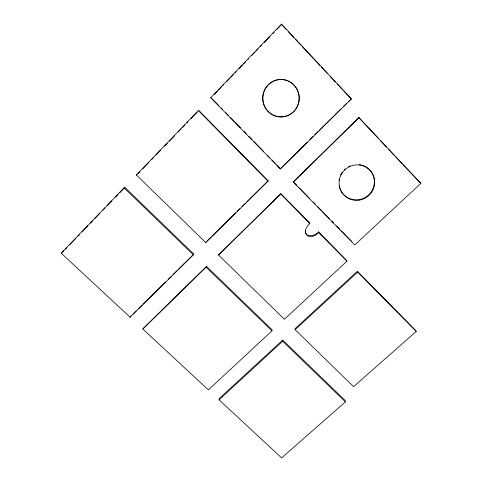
<?xml version="1.0" encoding="UTF-8"?>
<svg xmlns="http://www.w3.org/2000/svg" width="482" height="482" viewBox="0 0 482 482"><rect width="100%" height="100%" fill="white"/><g stroke="black" fill="none" stroke-linecap="round" stroke-linejoin="round"><path stroke-width="0.72" d="M295.153 329.706L295.153 328.622L357.379 271.27L415.647 330.363L416.225 331.459L353.583 386.648L295.153 329.706L357.68 272.101L357.379 271.27M293.219 182.045L358.825 117.566L420.822 183.389L354.77 244.952L293.219 182.045L359.15 117.656M219.063 399.807L282.663 341.214L282.723 340.075L345.178 400.488L345.407 401.88L281.615 457.9L219.063 399.807L219.412 398.427L282.723 340.075M271.95 330.851L272.065 329.766L206.513 266.359L142.799 328.977L208.387 389.896L271.95 330.851L206.085 267.167L206.513 266.359M305.498 230.233C304.299 238.283 315.397 236.355 318.524 231.866L346.685 260.425L346.938 261.208L284.434 319.259L218.521 255.02L280.898 193.704L309.757 222.967L309.83 223.576C299.539 232.643 309.378 242.205 318.638 232.511L318.524 231.866M218.521 255.02L280.898 193.704M280.397 168.965L351.444 98.894L281.506 24.1L210.688 97.725L280.397 168.965L276.795 164.862M268.01 181.178L268.149 180.774L198.849 110.492L198.355 110.547L136.388 174.978L205.754 242.579L268.01 181.178L198.355 110.547M205.754 242.579L206.188 241.886M193.324 254.833L193.818 254.08L124.874 187.396L124.031 187.829L61.178 253.177L130.098 317.186L193.324 254.833L124.031 187.829M130.098 317.186L130.881 316.162M63.871 250.815L61.178 253.177M65.438 249.188L66.998 247.561M69.607 244.85L75.867 238.343M77.951 236.18L79.512 234.553M82.121 231.842L87.857 225.877M90.465 223.166L92.55 221.003M94.635 218.834L99.852 213.412M102.979 210.158L105.064 207.989M107.149 205.826L111.842 200.946M115.493 197.15L118.096 194.439M119.663 192.818L124.874 187.396M138.214 173.526L139.768 171.911M142.883 168.682L148.583 162.753M151.691 159.524L153.764 157.367M155.837 155.21L160.5 150.36M164.645 146.052L167.236 143.359M169.309 141.202L174.496 135.816M178.123 132.044L181.232 128.815M182.268 127.736L184.859 125.043M186.932 122.886L187.968 121.807M191.077 118.578L197.295 112.113M214.255 94.484L217.388 91.231M218.43 90.14L221.563 86.887M222.606 85.802L223.648 84.718M226.781 81.464L229.914 78.205M230.956 77.12L233.565 74.409M235.132 72.782L236.174 71.698M239.307 68.444L242.434 65.184M243.482 64.1L245.567 61.931M247.658 59.762L248.7 58.677M251.833 55.424L254.96 52.164M256.002 51.08L258.093 48.911M260.178 46.742L261.744 45.115M264.353 42.404L270.095 36.433M272.704 33.722L274.27 32.095M276.879 29.384L281.578 24.498L281.506 24.1M309.089 223.642L309.757 222.967M133.014 314.053L136.213 310.896M138.346 308.793L142.082 305.112M143.148 304.058L165.549 281.964M168.218 279.331L171.417 276.18M173.02 274.601L177.286 270.39M178.352 269.336L193.818 254.08M207.254 240.831L210.995 237.144M212.062 236.09L235.565 212.911M237.168 211.327L239.837 208.694M241.976 206.585L245.181 203.428M246.784 201.844L268.149 180.774M281.006 168.091L307.245 142.208M309.926 139.569L313.137 136.4M314.746 134.815L318.494 131.116M319.566 130.062L340.985 108.932M343.66 106.293L346.341 103.654M348.48 101.539L351.444 98.894M142.799 328.977L206.085 267.167M136.388 174.978L137.177 174.605M210.688 97.725L211.122 97.738M420.822 183.389L403.32 164.989M282.663 341.214L345.407 401.88M280.825 194.174L309.83 223.576M318.638 232.511L346.938 261.208M357.68 272.101L416.225 331.459M212.176 98.81L219.003 105.793M221.105 107.938L222.684 109.553M225.835 112.776L228.462 115.457M230.559 117.608L234.24 121.368M235.288 122.44L240.542 127.808M244.223 131.568L246.32 133.719M248.947 136.4L252.098 139.623M253.677 141.232L263.66 151.438M267.335 155.198L269.438 157.343M272.065 160.03L275.216 163.247M293.231 181.636L296.894 185.383M298.985 187.522L309.456 198.229M313.119 201.97L315.216 204.115M317.837 206.79L321.5 210.532M322.548 211.604L329.351 218.563M331.971 221.238L333.538 222.841M336.683 226.052L339.822 229.263M341.395 230.872L351.866 241.572M358.825 117.566L378.768 138.822M380.304 140.461L386.437 146.998M388.486 149.179L394.113 155.174M395.644 156.813L402.295 163.898M281.578 24.498L286.181 29.42M288.23 31.613L293.857 37.626M295.394 39.271L301.021 45.284M302.551 46.929L319.952 65.528M321.482 67.167L327.621 73.734M330.182 76.469L335.297 81.94M337.346 84.127L342.973 90.146M343.997 91.243L350.649 98.352M359.048 164.651A17.9 17.479 -41.1 0 1 374.327 182.353A17.9 17.479 -41.1 0 1 357.903 199.777A17.9 17.479 -41.1 0 1 339.177 185.733M339.051 180.292A17.9 17.479 -41.1 0 1 339.25 179.093M340.557 175.105A17.9 17.479 -41.1 0 1 342.31 172.11M344.461 169.634A17.9 17.479 -41.1 0 1 345.257 168.911M348.498 166.694A17.9 17.479 -41.1 0 1 350.089 165.935M359.289 200.138A17.991 17.563 -40.9 0 0 371.026 171.441A17.991 17.563 -40.9 0 0 340.455 176.243A17.991 17.563 -40.9 0 0 359.289 200.138M265.221 88.664A18.768 18.25 89.8 0 0 280.795 116.957A18.768 18.25 89.8 0 0 296.828 88.947A18.768 18.25 89.8 0 0 265.221 88.664M265.371 88.724A18.671 18.153 89.8 0 0 280.867 116.873A18.671 18.153 89.8 0 0 296.816 89.001A18.671 18.153 89.8 0 0 265.371 88.724"/></g></svg>
